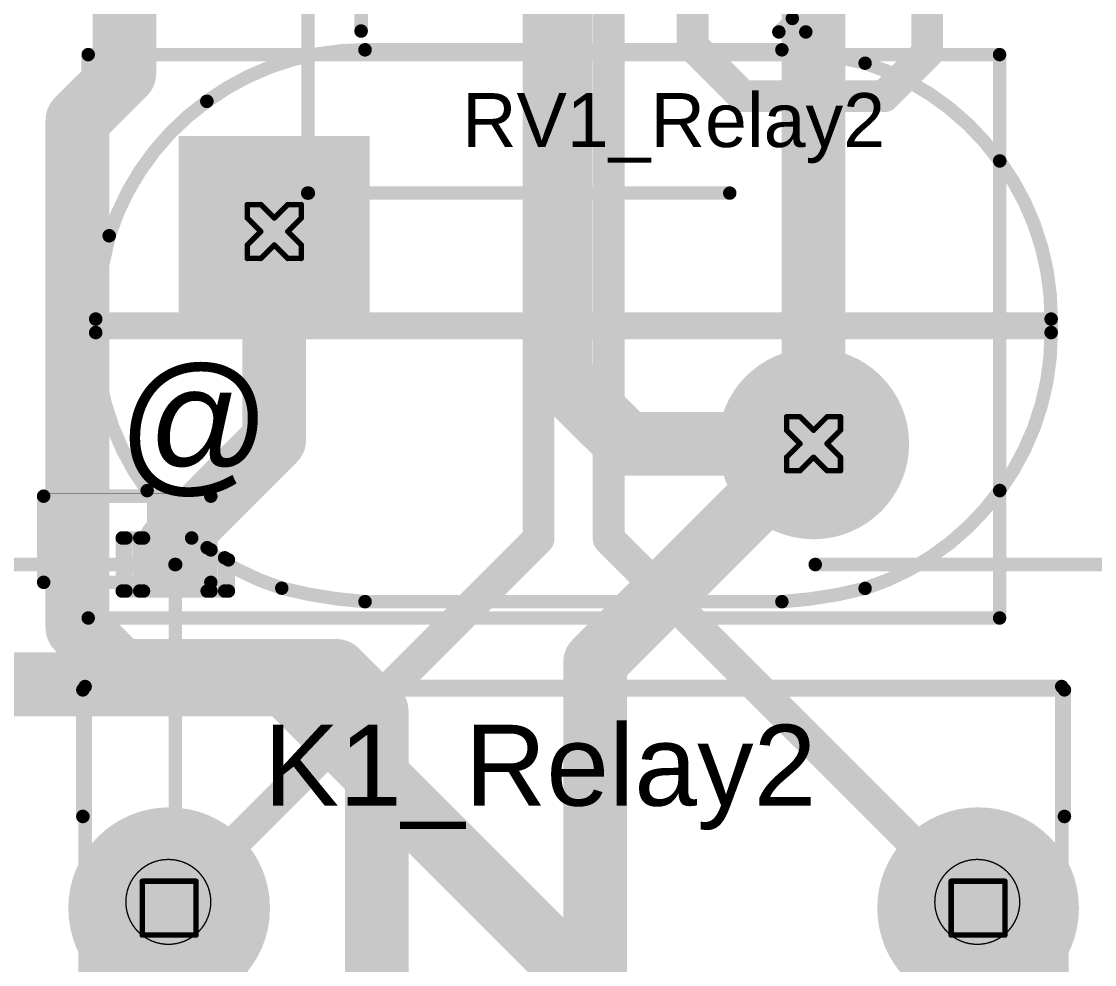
# Model space of a CAD drawing. Header units: millimetres. Extents: x -16 to 330, y -45 to 150.
# Drawn here: x 36.56 to 46.66, y -0.76 to 8.13 of the extents above; entities that cross this region are included whole.
import ezdxf

# ---------------------------------------------------------------- set-up
doc = ezdxf.new("R2010")
doc.units = ezdxf.units.MM
for name, color, linetype in [('BottomLayer', 5, 'Continuous'), ('BottomSolder', 6, 'Continuous'), ('DrillDrawing', 1, 'Continuous'), ('Mechanical1', 6, 'Continuous'), ('Mechanical13', 56, 'Continuous'), ('MidLayer1', 16, 'Continuous'), ('MidLayer2', 76, 'Continuous'), ('MultiLayer', 9, 'Continuous'), ('PadHoleLayer', 156, 'Continuous'), ('TopLayer', 1, 'Continuous'), ('TopOverlay', 2, 'Continuous'), ('TopPaste', 8, 'Continuous'), ('TopSolder', 216, 'Continuous')]:
    doc.layers.add(name, color=color, linetype=linetype)
doc.styles.add('Arial', font='arial.ttf', dxfattribs={"height": 0.2})

# ---------------------------------------------------------------- blocks, each defined once
blk = doc.blocks.new('ERZ_V07D680_10')
at = {"layer": 'BottomLayer'}
blk.add_hatch(color=5, dxfattribs=at).paths.add_polyline_path([(-3.44, 1.9), (-1.64, 1.9), (-1.64, 0.1), (-3.44, 0.1)])
h = blk.add_hatch(color=5, dxfattribs=at)
edge = h.paths.add_edge_path()
edge.add_arc((2.54, -1), 0.9, 0, 360)
at = {"layer": 'BottomSolder'}
h = blk.add_hatch(color=6, dxfattribs=at)
edge = h.paths.add_edge_path()
edge.add_arc((-2.54, 1), 0.4, 0, 360)
h = blk.add_hatch(color=6, dxfattribs=at)
edge = h.paths.add_edge_path()
edge.add_arc((2.54, -1), 0.4, 0, 360)
at = {"layer": 'MidLayer1'}
blk.add_hatch(color=16, dxfattribs=at).paths.add_polyline_path([(-3.44, 1.9), (-1.64, 1.9), (-1.64, 0.1), (-3.44, 0.1)])
h = blk.add_hatch(color=16, dxfattribs=at)
edge = h.paths.add_edge_path()
edge.add_arc((2.54, -1), 0.9, 0, 360)
at = {"layer": 'MidLayer2'}
blk.add_hatch(color=76, dxfattribs=at).paths.add_polyline_path([(-3.44, 1.9), (-1.64, 1.9), (-1.64, 0.1), (-3.44, 0.1)])
h = blk.add_hatch(color=76, dxfattribs=at)
edge = h.paths.add_edge_path()
edge.add_arc((2.54, -1), 0.9, 0, 360)
at = {"layer": 'MultiLayer'}
blk.add_hatch(color=9, dxfattribs=at).paths.add_polyline_path([(-3.44, 1.9), (-1.64, 1.9), (-1.64, 0.1), (-3.44, 0.1)])
h = blk.add_hatch(color=9, dxfattribs=at)
edge = h.paths.add_edge_path()
edge.add_arc((2.54, -1), 0.9, 0, 360)
at = {"layer": 'PadHoleLayer'}
h = blk.add_hatch(color=156, dxfattribs=at)
edge = h.paths.add_edge_path()
edge.add_arc((-2.54, 1), 0.4, 0, 360)
h = blk.add_hatch(color=156, dxfattribs=at)
edge = h.paths.add_edge_path()
edge.add_arc((2.54, -1), 0.4, 0, 360)
at = {"layer": 'TopLayer'}
blk.add_hatch(color=1, dxfattribs=at).paths.add_polyline_path([(-3.44, 1.9), (-1.64, 1.9), (-1.64, 0.1), (-3.44, 0.1)])
h = blk.add_hatch(color=1, dxfattribs=at)
edge = h.paths.add_edge_path()
edge.add_arc((2.54, -1), 0.9, 0, 360)
at = {"layer": 'TopSolder'}
h = blk.add_hatch(color=216, dxfattribs=at)
edge = h.paths.add_edge_path()
edge.add_arc((-2.54, 1), 0.4, 0, 360)
h = blk.add_hatch(color=216, dxfattribs=at)
edge = h.paths.add_edge_path()
edge.add_arc((2.54, -1), 0.4, 0, 360)
at = {"layer": 'TopOverlay', "const_width": 0.127}
for points in [[(-4.293, -2.642), (-4.293, 2.667)], [(-4.293, 2.667), (4.293, 2.667)], [(4.293, -2.642), (4.293, 2.667)], [(-4.293, -2.642), (4.293, -2.642)]]:
    blk.add_lwpolyline(points, dxfattribs=at)
at = {"layer": 'TopOverlay', "const_width": 0.0635}
for points in [[(-4.324, 2.667, 1), (-4.261, 2.667, 1)], [(-4.324, 2.667, 1), (-4.261, 2.667, 1)], [(4.261, 2.667, 1), (4.324, 2.667, 1)], [(4.261, 2.667, 1), (4.324, 2.667, 1)], [(-4.324, -2.642, 1), (-4.261, -2.642, 1)], [(-4.324, -2.642, 1), (-4.261, -2.642, 1)], [(4.261, -2.642, 1), (4.324, -2.642, 1)], [(4.261, -2.642, 1), (4.324, -2.642, 1)]]:
    blk.add_lwpolyline(points, format="xyb", close=True, dxfattribs=at)
blk = doc.blocks.new('EA2_3TNU_17')
at = {"layer": 'BottomLayer'}
h = blk.add_hatch(color=5, dxfattribs=at)
edge = h.paths.add_edge_path()
edge.add_arc((-3.81, -5.08), 0.95, 0, 360)
h = blk.add_hatch(color=5, dxfattribs=at)
edge = h.paths.add_edge_path()
edge.add_arc((3.81, -5.08), 0.95, 0, 360)
at = {"layer": 'BottomSolder'}
h = blk.add_hatch(color=6, dxfattribs=at)
edge = h.paths.add_edge_path()
edge.add_arc((-3.81, -5.08), 0.41, 0, 360)
h = blk.add_hatch(color=6, dxfattribs=at)
edge = h.paths.add_edge_path()
edge.add_arc((3.81, -5.08), 0.41, 0, 360)
at = {"layer": 'MidLayer1'}
h = blk.add_hatch(color=16, dxfattribs=at)
edge = h.paths.add_edge_path()
edge.add_arc((-3.81, -5.08), 0.95, 0, 360)
h = blk.add_hatch(color=16, dxfattribs=at)
edge = h.paths.add_edge_path()
edge.add_arc((3.81, -5.08), 0.95, 0, 360)
at = {"layer": 'MidLayer2'}
h = blk.add_hatch(color=76, dxfattribs=at)
edge = h.paths.add_edge_path()
edge.add_arc((-3.81, -5.08), 0.95, 0, 360)
h = blk.add_hatch(color=76, dxfattribs=at)
edge = h.paths.add_edge_path()
edge.add_arc((3.81, -5.08), 0.95, 0, 360)
at = {"layer": 'MultiLayer'}
h = blk.add_hatch(color=9, dxfattribs=at)
edge = h.paths.add_edge_path()
edge.add_arc((-3.81, -5.08), 0.95, 0, 360)
h = blk.add_hatch(color=9, dxfattribs=at)
edge = h.paths.add_edge_path()
edge.add_arc((3.81, -5.08), 0.95, 0, 360)
at = {"layer": 'PadHoleLayer'}
h = blk.add_hatch(color=156, dxfattribs=at)
edge = h.paths.add_edge_path()
edge.add_arc((-3.81, -5.08), 0.41, 0, 360)
h = blk.add_hatch(color=156, dxfattribs=at)
edge = h.paths.add_edge_path()
edge.add_arc((3.81, -5.08), 0.41, 0, 360)
at = {"layer": 'TopLayer'}
h = blk.add_hatch(color=1, dxfattribs=at)
edge = h.paths.add_edge_path()
edge.add_arc((-3.81, -5.08), 0.95, 0, 360)
h = blk.add_hatch(color=1, dxfattribs=at)
edge = h.paths.add_edge_path()
edge.add_arc((3.81, -5.08), 0.95, 0, 360)
at = {"layer": 'TopSolder'}
h = blk.add_hatch(color=216, dxfattribs=at)
edge = h.paths.add_edge_path()
edge.add_arc((-3.81, -5.08), 0.41, 0, 360)
h = blk.add_hatch(color=216, dxfattribs=at)
edge = h.paths.add_edge_path()
edge.add_arc((3.81, -5.08), 0.41, 0, 360)
at = {"layer": 'TopOverlay', "const_width": 0.127}
for points in [[(-4.623, -5.944), (-4.623, -7.137)], [(4.623, -5.944), (4.623, -7.137)], [(4.623, -7.137), (-4.623, -7.137)]]:
    blk.add_lwpolyline(points, dxfattribs=at)
at = {"layer": 'TopOverlay', "const_width": 0.0635}
for points in [[(-4.655, -5.944, 1), (-4.591, -5.944, 1)], [(4.591, -5.944, 1), (4.655, -5.944, 1)], [(-4.655, -7.137, 1), (-4.591, -7.137, 1)], [(-4.655, -7.137, 1), (-4.591, -7.137, 1)], [(4.591, -7.137, 1), (4.655, -7.137, 1)], [(4.591, -7.137, 1), (4.655, -7.137, 1)]]:
    blk.add_lwpolyline(points, format="xyb", close=True, dxfattribs=at)
blk = doc.blocks.new('R___0402_23')
at = {"layer": 'TopLayer'}
for points in [[(-0.699, -0.318), (-0.699, 0.318), (-0.241, 0.318), (-0.241, -0.318)], [(0.241, -0.318), (0.241, 0.318), (0.699, 0.318), (0.699, -0.318)]]:
    blk.add_hatch(color=1, dxfattribs=at).paths.add_polyline_path(points)
at = {"layer": 'TopPaste'}
for points in [[(-0.699, -0.318), (-0.699, 0.318), (-0.241, 0.318), (-0.241, -0.318)], [(0.241, -0.318), (0.241, 0.318), (0.699, 0.318), (0.699, -0.318)]]:
    blk.add_hatch(color=8, dxfattribs=at).paths.add_polyline_path(points)
at = {"layer": 'TopSolder'}
for points in [[(-0.754, -0.373), (-0.754, 0.373), (-0.186, 0.373), (-0.186, -0.373)], [(0.186, -0.373), (0.186, 0.373), (0.754, 0.373), (0.754, -0.373)]]:
    blk.add_hatch(color=216, dxfattribs=at).paths.add_polyline_path(points)
at = {"layer": 'TopOverlay'}
for points, const_width in [([(0.787, 0.406), (-0.787, 0.406)], 0.127), ([(-0.787, 0.406), (-0.787, -0.406)], 0.127), ([(0.787, 0.406), (0.787, -0.406)], 0.127), ([(0.787, -0.406), (-0.787, -0.406)], 0.127), ([(0.813, -0.432), (-0.813, -0.432)], 0.00323)]:
    blk.add_lwpolyline(points, dxfattribs=dict(at, const_width=const_width))
for points, const_width in [([(-0.819, 0.406, 1), (-0.756, 0.406, 1)], 0.0635), ([(-0.819, 0.406, 1), (-0.756, 0.406, 1)], 0.0635), ([(0.756, 0.406, 1), (0.819, 0.406, 1)], 0.0635), ([(0.756, 0.406, 1), (0.819, 0.406, 1)], 0.0635), ([(-0.819, -0.406, 1), (-0.756, -0.406, 1)], 0.0635), ([(-0.819, -0.406, 1), (-0.756, -0.406, 1)], 0.0635), ([(0.756, -0.406, 1), (0.819, -0.406, 1)], 0.0635), ([(0.756, -0.406, 1), (0.819, -0.406, 1)], 0.0635), ([(-0.814, -0.432, 1), (-0.812, -0.432, 1)], 0.00161), ([(0.812, -0.432, 1), (0.814, -0.432, 1)], 0.00161)]:
    blk.add_lwpolyline(points, format="xyb", close=True, dxfattribs=dict(at, const_width=const_width))
blk = doc.blocks.new('SOP_4_1_27_________B____2_6___64')
at = {"layer": 'TopLayer'}
for points in [[(-3.875, 1.035), (-2.375, 1.035), (-2.375, 0.235), (-3.875, 0.235)], [(2.375, 1.035), (3.875, 1.035), (3.875, 0.235), (2.375, 0.235)], [(2.375, 1.035), (3.875, 1.035), (3.875, 0.235), (2.375, 0.235)], [(-3.875, -0.235), (-2.375, -0.235), (-2.375, -1.035), (-3.875, -1.035)], [(2.375, -0.235), (3.875, -0.235), (3.875, -1.035), (2.375, -1.035)]]:
    blk.add_hatch(color=1, dxfattribs=at).paths.add_polyline_path(points)
at = {"layer": 'TopPaste'}
for points in [[(-3.875, 1.035), (-2.375, 1.035), (-2.375, 0.235), (-3.875, 0.235)], [(2.375, 1.035), (3.875, 1.035), (3.875, 0.235), (2.375, 0.235)], [(2.375, 1.035), (3.875, 1.035), (3.875, 0.235), (2.375, 0.235)], [(-3.875, -0.235), (-2.375, -0.235), (-2.375, -1.035), (-3.875, -1.035)], [(2.375, -0.235), (3.875, -0.235), (3.875, -1.035), (2.375, -1.035)]]:
    blk.add_hatch(color=8, dxfattribs=at).paths.add_polyline_path(points)
at = {"layer": 'TopSolder'}
for points in [[(-3.875, 1.035), (-2.375, 1.035), (-2.375, 0.235), (-3.875, 0.235)], [(2.375, 1.035), (3.875, 1.035), (3.875, 0.235), (2.375, 0.235)], [(2.375, 1.035), (3.875, 1.035), (3.875, 0.235), (2.375, 0.235)], [(-3.875, -0.235), (-2.375, -0.235), (-2.375, -1.035), (-3.875, -1.035)], [(2.375, -0.235), (3.875, -0.235), (3.875, -1.035), (2.375, -1.035)]]:
    blk.add_hatch(color=216, dxfattribs=at).paths.add_polyline_path(points)
at = {"layer": 'TopOverlay', "const_width": 0.127}
for points in [[(-1.778, 1.448), (2.083, 1.448)], [(-4.166, 0.762), (-4.166, 0.508)], [(-4.166, 0.762), (-4.039, 0.635)], [(-4.039, 0.635), (-4.166, 0.508)], [(-1.778, -1.448), (2.083, -1.448)]]:
    blk.add_lwpolyline(points, dxfattribs=at)
at = {"layer": 'TopOverlay', "const_width": 0.0635}
for points in [[(-1.81, 1.448, 1), (-1.746, 1.448, 1)], [(2.051, 1.448, 1), (2.115, 1.448, 1)], [(-4.197, 0.762, 1), (-4.134, 0.762, 1)], [(-4.197, 0.762, 1), (-4.134, 0.762, 1)], [(-4.07, 0.635, 1), (-4.007, 0.635, 1)], [(-4.07, 0.635, 1), (-4.007, 0.635, 1)], [(-4.197, 0.508, 1), (-4.134, 0.508, 1)], [(-4.197, 0.508, 1), (-4.134, 0.508, 1)], [(-1.81, -1.448, 1), (-1.746, -1.448, 1)], [(2.051, -1.448, 1), (2.115, -1.448, 1)]]:
    blk.add_lwpolyline(points, format="xyb", close=True, dxfattribs=at)

msp = doc.modelspace()

# ---------------------------------------------------------------- linework, layer by layer
at = {"layer": 'BottomLayer', "const_width": 0.3}
for points in [[(41.427, 3.251), (41.427, 12.294)], [(42.088, 3.251), (42.088, 11.938)], [(37.948, -0.229), (41.427, 3.251)], [(42.088, 3.251), (45.568, -0.229)]]:
    msp.add_lwpolyline(points, dxfattribs=at)
at = {"layer": 'BottomLayer', "const_width": 0.15}
for points in [[(41.352, 3.251, 1), (41.502, 3.251, 1)], [(41.352, 3.251, 1), (41.502, 3.251, 1)], [(42.013, 3.251, 1), (42.163, 3.251, 1)], [(42.013, 3.251, 1), (42.163, 3.251, 1)], [(37.873, -0.229, 1), (38.023, -0.229, 1)], [(45.493, -0.229, 1), (45.643, -0.229, 1)]]:
    msp.add_lwpolyline(points, format="xyb", close=True, dxfattribs=at)
at = {"layer": 'DrillDrawing', "const_width": 0.0508}
for points in [[(38.684, 6.274), (38.684, 6.401)], [(38.684, 6.401), (38.811, 6.401)], [(38.811, 6.401), (38.938, 6.274)], [(38.938, 6.274), (39.065, 6.401)], [(39.065, 6.401), (39.192, 6.401)], [(39.192, 6.274), (39.192, 6.401)], [(38.684, 6.274), (38.811, 6.147)], [(39.065, 6.147), (39.192, 6.274)], [(38.684, 6.02), (38.811, 6.147)], [(39.065, 6.147), (39.192, 6.02)], [(38.684, 5.893), (38.684, 6.02)], [(38.811, 5.893), (38.938, 6.02)], [(38.938, 6.02), (39.065, 5.893)], [(39.192, 5.893), (39.192, 6.02)], [(38.684, 5.893), (38.811, 5.893)], [(39.065, 5.893), (39.192, 5.893)], [(43.764, 4.274), (43.764, 4.401)], [(43.764, 4.401), (43.891, 4.401)], [(43.891, 4.401), (44.018, 4.274)], [(44.018, 4.274), (44.145, 4.401)], [(44.145, 4.401), (44.272, 4.401)], [(44.272, 4.274), (44.272, 4.401)], [(43.764, 4.274), (43.891, 4.147)], [(44.145, 4.147), (44.272, 4.274)], [(43.764, 4.02), (43.891, 4.147)], [(44.145, 4.147), (44.272, 4.02)], [(43.764, 3.893), (43.764, 4.02)], [(43.891, 3.893), (44.018, 4.02)], [(44.018, 4.02), (44.145, 3.893)], [(44.272, 3.893), (44.272, 4.02)], [(43.764, 3.893), (43.891, 3.893)], [(44.145, 3.893), (44.272, 3.893)], [(37.694, 0.025), (38.202, 0.025)], [(37.694, -0.483), (37.694, 0.025)], [(38.202, -0.483), (38.202, 0.025)], [(45.314, 0.025), (45.822, 0.025)], [(45.314, -0.483), (45.314, 0.025)], [(45.822, -0.483), (45.822, 0.025)], [(37.694, -0.483), (38.202, -0.483)], [(45.314, -0.483), (45.822, -0.483)]]:
    msp.add_lwpolyline(points, dxfattribs=at)
at = {"layer": 'DrillDrawing', "const_width": 0.0254}
for points in [[(38.671, 6.401, 1), (38.697, 6.401, 1)], [(38.671, 6.401, 1), (38.697, 6.401, 1)], [(38.798, 6.401, 1), (38.824, 6.401, 1)], [(38.798, 6.401, 1), (38.824, 6.401, 1)], [(39.052, 6.401, 1), (39.078, 6.401, 1)], [(39.052, 6.401, 1), (39.078, 6.401, 1)], [(39.179, 6.401, 1), (39.205, 6.401, 1)], [(39.179, 6.401, 1), (39.205, 6.401, 1)], [(38.671, 6.274, 1), (38.697, 6.274, 1)], [(38.671, 6.274, 1), (38.697, 6.274, 1)], [(38.925, 6.274, 1), (38.951, 6.274, 1)], [(38.925, 6.274, 1), (38.951, 6.274, 1)], [(39.179, 6.274, 1), (39.205, 6.274, 1)], [(39.179, 6.274, 1), (39.205, 6.274, 1)], [(38.798, 6.147, 1), (38.824, 6.147, 1)], [(38.798, 6.147, 1), (38.824, 6.147, 1)], [(39.052, 6.147, 1), (39.078, 6.147, 1)], [(39.052, 6.147, 1), (39.078, 6.147, 1)], [(38.671, 6.02, 1), (38.697, 6.02, 1)], [(38.671, 6.02, 1), (38.697, 6.02, 1)], [(38.925, 6.02, 1), (38.951, 6.02, 1)], [(38.925, 6.02, 1), (38.951, 6.02, 1)], [(39.179, 6.02, 1), (39.205, 6.02, 1)], [(39.179, 6.02, 1), (39.205, 6.02, 1)], [(38.671, 5.893, 1), (38.697, 5.893, 1)], [(38.671, 5.893, 1), (38.697, 5.893, 1)], [(38.798, 5.893, 1), (38.824, 5.893, 1)], [(38.798, 5.893, 1), (38.824, 5.893, 1)], [(39.052, 5.893, 1), (39.078, 5.893, 1)], [(39.052, 5.893, 1), (39.078, 5.893, 1)], [(39.179, 5.893, 1), (39.205, 5.893, 1)], [(39.179, 5.893, 1), (39.205, 5.893, 1)], [(43.751, 4.401, 1), (43.777, 4.401, 1)], [(43.751, 4.401, 1), (43.777, 4.401, 1)], [(43.878, 4.401, 1), (43.904, 4.401, 1)], [(43.878, 4.401, 1), (43.904, 4.401, 1)], [(44.132, 4.401, 1), (44.158, 4.401, 1)], [(44.132, 4.401, 1), (44.158, 4.401, 1)], [(44.259, 4.401, 1), (44.285, 4.401, 1)], [(44.259, 4.401, 1), (44.285, 4.401, 1)], [(43.751, 4.274, 1), (43.777, 4.274, 1)], [(43.751, 4.274, 1), (43.777, 4.274, 1)], [(44.005, 4.274, 1), (44.031, 4.274, 1)], [(44.005, 4.274, 1), (44.031, 4.274, 1)], [(44.259, 4.274, 1), (44.285, 4.274, 1)], [(44.259, 4.274, 1), (44.285, 4.274, 1)], [(43.878, 4.147, 1), (43.904, 4.147, 1)], [(43.878, 4.147, 1), (43.904, 4.147, 1)], [(44.132, 4.147, 1), (44.158, 4.147, 1)], [(44.132, 4.147, 1), (44.158, 4.147, 1)], [(43.751, 4.02, 1), (43.777, 4.02, 1)], [(43.751, 4.02, 1), (43.777, 4.02, 1)], [(44.005, 4.02, 1), (44.031, 4.02, 1)], [(44.005, 4.02, 1), (44.031, 4.02, 1)], [(44.259, 4.02, 1), (44.285, 4.02, 1)], [(44.259, 4.02, 1), (44.285, 4.02, 1)], [(43.751, 3.893, 1), (43.777, 3.893, 1)], [(43.751, 3.893, 1), (43.777, 3.893, 1)], [(43.878, 3.893, 1), (43.904, 3.893, 1)], [(43.878, 3.893, 1), (43.904, 3.893, 1)], [(44.132, 3.893, 1), (44.158, 3.893, 1)], [(44.132, 3.893, 1), (44.158, 3.893, 1)], [(44.259, 3.893, 1), (44.285, 3.893, 1)], [(44.259, 3.893, 1), (44.285, 3.893, 1)], [(37.681, 0.025, 1), (37.706, 0.025, 1)], [(37.681, 0.025, 1), (37.706, 0.025, 1)], [(38.189, 0.025, 1), (38.214, 0.025, 1)], [(38.189, 0.025, 1), (38.214, 0.025, 1)], [(45.301, 0.025, 1), (45.326, 0.025, 1)], [(45.301, 0.025, 1), (45.326, 0.025, 1)], [(45.809, 0.025, 1), (45.834, 0.025, 1)], [(45.809, 0.025, 1), (45.834, 0.025, 1)], [(37.681, -0.483, 1), (37.706, -0.483, 1)], [(37.681, -0.483, 1), (37.706, -0.483, 1)], [(38.189, -0.483, 1), (38.214, -0.483, 1)], [(38.189, -0.483, 1), (38.214, -0.483, 1)], [(45.301, -0.483, 1), (45.326, -0.483, 1)], [(45.301, -0.483, 1), (45.326, -0.483, 1)], [(45.809, -0.483, 1), (45.834, -0.483, 1)], [(45.809, -0.483, 1), (45.834, -0.483, 1)]]:
    msp.add_lwpolyline(points, format="xyb", close=True, dxfattribs=at)
at = {"layer": 'Mechanical1'}
for points, const_width in [([(38.34, -0.17, 1), (37.54, -0.17, 1)], 0.0127), ([(45.96, -0.17, 1), (45.16, -0.17, 1)], 0.0127), ([(37.537, -0.17, 1), (37.543, -0.17, 1)], 0.00635), ([(38.337, -0.17, 1), (38.343, -0.17, 1)], 0.00635), ([(45.157, -0.17, 1), (45.163, -0.17, 1)], 0.00635), ([(45.957, -0.17, 1), (45.963, -0.17, 1)], 0.00635)]:
    msp.add_lwpolyline(points, format="xyb", close=True, dxfattribs=dict(at, const_width=const_width))
at = {"layer": 'Mechanical13', "const_width": 0.127}
for points in [[(39.256, 6.509), (39.256, 14.454)], [(39.256, 6.509), (39.256, 14.454)], [(39.756, 8.036), (39.756, 12.009)], [(39.756, 8.036), (39.756, 12.009)], [(39.793, 7.859), (43.72, 7.859)], [(39.256, 6.509), (43.229, 6.509)], [(39.256, 6.509), (43.229, 6.509)], [(37.256, 5.322), (46.256, 5.322)], [(37.256, 5.195), (37.256, 5.322)], [(46.256, 5.195), (46.256, 5.322)], [(37.256, 5.195), (46.256, 5.195)], [(37.506, 3.259), (37.541, 3.259)], [(37.506, 2.759), (37.506, 3.259)], [(37.541, 3.259), (37.671, 3.259)], [(37.541, 2.759), (37.541, 3.259)], [(37.671, 3.259), (37.706, 3.259)], [(37.671, 2.759), (37.671, 3.259)], [(37.706, 3.259), (38.16, 3.259)], [(37.706, 2.759), (37.706, 3.259)], [(38.306, 2.759), (38.306, 3.167)], [(38.341, 2.759), (38.341, 3.147)], [(38.471, 2.759), (38.471, 3.072)], [(34.034, 3.009), (38.006, 3.009)], [(34.034, 3.009), (38.006, 3.009)], [(38.006, -4.936), (38.006, 3.009)], [(38.006, -4.936), (38.006, 3.009)], [(38.506, 2.759), (38.506, 3.053)], [(44.034, 3.009), (48.006, 3.009)], [(44.034, 3.009), (48.006, 3.009)], [(37.506, 2.759), (37.541, 2.759)], [(37.541, 2.759), (37.671, 2.759)], [(37.671, 2.759), (37.706, 2.759)], [(37.706, 2.759), (38.306, 2.759)], [(38.306, 2.759), (38.341, 2.759)], [(38.341, 2.759), (38.471, 2.759)], [(38.471, 2.759), (38.506, 2.759)], [(39.793, 2.659), (43.72, 2.659)], [(37.156, -12.341), (37.156, 1.859)], [(37.156, 1.859), (46.356, 1.859)], [(46.356, -12.341), (46.356, 1.859)]]:
    msp.add_lwpolyline(points, dxfattribs=at)
at = {"layer": 'Mechanical13'}
for points, const_width in [([(39.724, 8.036, 1), (39.788, 8.036, 1)], 0.0635), ([(39.724, 8.036, 1), (39.788, 8.036, 1)], 0.0635), ([(39.761, 7.859, 1), (39.825, 7.859, 1)], 0.0635), ([(39.761, 7.859, 1), (39.825, 7.859, 1)], 0.0635), ([(43.688, 7.859, 1), (43.751, 7.859, 1)], 0.0635), ([(43.688, 7.859, 1), (43.751, 7.859, 1)], 0.0635), ([(44.472, 7.733, 1), (44.535, 7.733, 1)], 0.0635), ([(44.472, 7.733, 1), (44.535, 7.733, 1)], 0.0635), ([(38.271, 7.374, 1), (38.335, 7.374, 1)], 0.0635), ([(38.271, 7.374, 1), (38.335, 7.374, 1)], 0.0635), ([(45.74, 6.812, 1), (45.804, 6.812, 1)], 0.0635), ([(45.74, 6.812, 1), (45.804, 6.812, 1)], 0.0635), ([(39.259, 6.509, 1), (39.253, 6.509, 1)], 0.127), ([(39.259, 6.509, 1), (39.253, 6.509, 1)], 0.127), ([(39.221, 6.509, 1), (39.285, 6.509, 1)], 0.0635), ([(39.221, 6.509, 1), (39.285, 6.509, 1)], 0.0635), ([(39.224, 6.509, 1), (39.288, 6.509, 1)], 0.0635), ([(39.224, 6.509, 1), (39.288, 6.509, 1)], 0.0635), ([(39.224, 6.509, 1), (39.288, 6.509, 1)], 0.0635), ([(39.224, 6.509, 1), (39.288, 6.509, 1)], 0.0635), ([(39.228, 6.509, 1), (39.291, 6.509, 1)], 0.0635), ([(39.228, 6.509, 1), (39.291, 6.509, 1)], 0.0635), ([(43.197, 6.509, 1), (43.26, 6.509, 1)], 0.0635), ([(43.197, 6.509, 1), (43.26, 6.509, 1)], 0.0635), ([(37.351, 6.107, 1), (37.415, 6.107, 1)], 0.0635), ([(37.351, 6.107, 1), (37.415, 6.107, 1)], 0.0635), ([(37.224, 5.322, 1), (37.288, 5.322, 1)], 0.0635), ([(37.224, 5.322, 1), (37.288, 5.322, 1)], 0.0635), ([(37.224, 5.322, 1), (37.288, 5.322, 1)], 0.0635), ([(46.224, 5.322, 1), (46.288, 5.322, 1)], 0.0635), ([(46.224, 5.322, 1), (46.288, 5.322, 1)], 0.0635), ([(46.224, 5.322, 1), (46.288, 5.322, 1)], 0.0635), ([(37.224, 5.195, 1), (37.288, 5.195, 1)], 0.0635), ([(37.224, 5.195, 1), (37.288, 5.195, 1)], 0.0635), ([(37.224, 5.195, 1), (37.288, 5.195, 1)], 0.0635), ([(46.224, 5.195, 1), (46.288, 5.195, 1)], 0.0635), ([(46.224, 5.195, 1), (46.288, 5.195, 1)], 0.0635), ([(46.224, 5.195, 1), (46.288, 5.195, 1)], 0.0635), ([(37.709, 3.705, 1), (37.772, 3.705, 1)], 0.0635), ([(37.709, 3.705, 1), (37.772, 3.705, 1)], 0.0635), ([(45.74, 3.706, 1), (45.804, 3.706, 1)], 0.0635), ([(45.74, 3.706, 1), (45.804, 3.706, 1)], 0.0635), ([(37.474, 3.259, 1), (37.538, 3.259, 1)], 0.0635), ([(37.474, 3.259, 1), (37.538, 3.259, 1)], 0.0635), ([(37.509, 3.259, 1), (37.573, 3.259, 1)], 0.0635), ([(37.509, 3.259, 1), (37.573, 3.259, 1)], 0.0635), ([(37.509, 3.259, 1), (37.573, 3.259, 1)], 0.0635), ([(37.639, 3.259, 1), (37.703, 3.259, 1)], 0.0635), ([(37.639, 3.259, 1), (37.703, 3.259, 1)], 0.0635), ([(37.639, 3.259, 1), (37.703, 3.259, 1)], 0.0635), ([(37.674, 3.259, 1), (37.738, 3.259, 1)], 0.0635), ([(37.674, 3.259, 1), (37.738, 3.259, 1)], 0.0635), ([(37.674, 3.259, 1), (37.738, 3.259, 1)], 0.0635), ([(38.128, 3.259, 1), (38.192, 3.259, 1)], 0.0635), ([(38.274, 3.167, 1), (38.338, 3.167, 1)], 0.0635), ([(38.309, 3.147, 1), (38.373, 3.147, 1)], 0.0635), ([(38.439, 3.072, 1), (38.503, 3.072, 1)], 0.0635), ([(38.009, 3.009, 1), (38.003, 3.009, 1)], 0.127), ([(38.009, 3.009, 1), (38.003, 3.009, 1)], 0.127), ([(37.971, 3.009, 1), (38.035, 3.009, 1)], 0.0635), ([(37.971, 3.009, 1), (38.035, 3.009, 1)], 0.0635), ([(37.974, 3.009, 1), (38.038, 3.009, 1)], 0.0635), ([(37.974, 3.009, 1), (38.038, 3.009, 1)], 0.0635), ([(37.974, 3.009, 1), (38.038, 3.009, 1)], 0.0635), ([(37.974, 3.009, 1), (38.038, 3.009, 1)], 0.0635), ([(37.978, 3.009, 1), (38.041, 3.009, 1)], 0.0635), ([(37.978, 3.009, 1), (38.041, 3.009, 1)], 0.0635), ([(38.474, 3.053, 1), (38.538, 3.053, 1)], 0.0635), ([(44.002, 3.009, 1), (44.066, 3.009, 1)], 0.0635), ([(44.002, 3.009, 1), (44.066, 3.009, 1)], 0.0635), ([(38.977, 2.786, 1), (39.04, 2.786, 1)], 0.0635), ([(38.977, 2.786, 1), (39.04, 2.786, 1)], 0.0635), ([(44.472, 2.784, 1), (44.535, 2.784, 1)], 0.0635), ([(44.472, 2.784, 1), (44.535, 2.784, 1)], 0.0635), ([(37.474, 2.759, 1), (37.538, 2.759, 1)], 0.0635), ([(37.474, 2.759, 1), (37.538, 2.759, 1)], 0.0635), ([(37.509, 2.759, 1), (37.573, 2.759, 1)], 0.0635), ([(37.509, 2.759, 1), (37.573, 2.759, 1)], 0.0635), ([(37.509, 2.759, 1), (37.573, 2.759, 1)], 0.0635), ([(37.639, 2.759, 1), (37.703, 2.759, 1)], 0.0635), ([(37.639, 2.759, 1), (37.703, 2.759, 1)], 0.0635), ([(37.639, 2.759, 1), (37.703, 2.759, 1)], 0.0635), ([(37.674, 2.759, 1), (37.738, 2.759, 1)], 0.0635), ([(37.674, 2.759, 1), (37.738, 2.759, 1)], 0.0635), ([(37.674, 2.759, 1), (37.738, 2.759, 1)], 0.0635), ([(38.274, 2.759, 1), (38.338, 2.759, 1)], 0.0635), ([(38.274, 2.759, 1), (38.338, 2.759, 1)], 0.0635), ([(38.274, 2.759, 1), (38.338, 2.759, 1)], 0.0635), ([(38.309, 2.759, 1), (38.373, 2.759, 1)], 0.0635), ([(38.309, 2.759, 1), (38.373, 2.759, 1)], 0.0635), ([(38.309, 2.759, 1), (38.373, 2.759, 1)], 0.0635), ([(38.439, 2.759, 1), (38.503, 2.759, 1)], 0.0635), ([(38.439, 2.759, 1), (38.503, 2.759, 1)], 0.0635), ([(38.439, 2.759, 1), (38.503, 2.759, 1)], 0.0635), ([(38.474, 2.759, 1), (38.538, 2.759, 1)], 0.0635), ([(38.474, 2.759, 1), (38.538, 2.759, 1)], 0.0635), ([(39.761, 2.659, 1), (39.825, 2.659, 1)], 0.0635), ([(39.761, 2.659, 1), (39.825, 2.659, 1)], 0.0635), ([(43.688, 2.659, 1), (43.751, 2.659, 1)], 0.0635), ([(43.688, 2.659, 1), (43.751, 2.659, 1)], 0.0635), ([(37.124, 1.859, 1), (37.188, 1.859, 1)], 0.0635), ([(37.124, 1.859, 1), (37.188, 1.859, 1)], 0.0635), ([(46.324, 1.859, 1), (46.388, 1.859, 1)], 0.0635), ([(46.324, 1.859, 1), (46.388, 1.859, 1)], 0.0635)]:
    msp.add_lwpolyline(points, format="xyb", close=True, dxfattribs=dict(at, const_width=const_width))
at = {"layer": 'Mechanical13', "const_width": 0.127}
for points in [[(38.303, 7.374, -0.159927), (39.793, 7.859)], [(43.72, 7.859, -0.047229), (44.504, 7.733)], [(44.504, 7.733, -0.160796), (45.772, 6.812)], [(37.383, 6.107, -0.161592), (38.303, 7.374)], [(45.772, 6.812, -0.160703), (46.256, 5.322)], [(37.256, 5.322, -0.045294), (37.383, 6.107)], [(37.741, 3.705, -0.159927), (37.256, 5.195)], [(46.256, 5.195, -0.160703), (45.772, 3.706)], [(39.008, 2.786, -0.161592), (37.741, 3.705)], [(45.772, 3.706, -0.160796), (44.504, 2.784)], [(39.793, 2.659, -0.045294), (39.008, 2.786)], [(44.504, 2.784, -0.047229), (43.72, 2.659)]]:
    msp.add_lwpolyline(points, format="xyb", dxfattribs=at)
at = {"layer": 'MidLayer1', "const_width": 0.6}
for points in [[(44.018, 4.147), (44.018, 10.414)], [(41.961, 2.089), (44.018, 4.147)], [(41.961, -3.554), (41.961, 2.089)]]:
    msp.add_lwpolyline(points, dxfattribs=at)
at = {"layer": 'MidLayer1', "const_width": 0.3}
for points in [[(43.868, 4.147, 1), (44.168, 4.147, 1)], [(43.868, 4.147, 1), (44.168, 4.147, 1)], [(41.811, 2.089, 1), (42.111, 2.089, 1)], [(41.811, 2.089, 1), (42.111, 2.089, 1)]]:
    msp.add_lwpolyline(points, format="xyb", close=True, dxfattribs=at)
at = {"layer": 'MidLayer2', "const_width": 0.6}
for points in [[(28.5, 1.88), (39.04, 1.88)], [(39.04, 1.88), (43.688, -2.769)]]:
    msp.add_lwpolyline(points, dxfattribs=at)
at = {"layer": 'MidLayer2', "const_width": 0.3}
msp.add_lwpolyline([(38.89, 1.88, 1), (39.19, 1.88, 1)], format="xyb", close=True, dxfattribs=at)
msp.add_lwpolyline([(38.89, 1.88, 1), (39.19, 1.88, 1)], format="xyb", close=True, dxfattribs=at)
at = {"layer": 'TopLayer'}
for points, const_width in [([(42.879, 7.896), (42.879, 11.452)], 0.3), ([(41.633, 4.772), (41.633, 8.903)], 0.6), ([(45.088, 7.826), (45.088, 9.068)], 0.3), ([(37.526, 7.637), (37.526, 8.896)], 0.6), ([(42.879, 7.896), (43.353, 7.422)], 0.3), ([(37.083, 7.195), (37.526, 7.637)], 0.6), ([(44.684, 7.422), (45.088, 7.826)], 0.3), ([(37.083, 3.247), (37.083, 7.195)], 0.6), ([(43.353, 7.422), (44.684, 7.422)], 0.3), ([(38.938, 4.185), (38.938, 6.147)], 0.6), ([(41.633, 4.772), (42.259, 4.147)], 0.6), ([(37.954, 3.2), (38.938, 4.185)], 0.6), ([(42.259, 4.147), (44.018, 4.147)], 0.6), ([(37.083, 2.414), (37.083, 3.247)], 0.6), ([(37.083, 2.414), (37.49, 2.007)], 0.6), ([(37.49, 2.007), (39.522, 2.007)], 0.6), ([(39.522, 2.007), (39.903, 1.626)], 0.6), ([(39.903, -1.676), (39.903, 1.626)], 0.6)]:
    msp.add_lwpolyline(points, dxfattribs=dict(at, const_width=const_width))
for points, const_width in [([(42.804, 7.896, 1), (42.954, 7.896, 1)], 0.15), ([(42.804, 7.896, 1), (42.954, 7.896, 1)], 0.15), ([(37.376, 7.637, 1), (37.676, 7.637, 1)], 0.3), ([(37.376, 7.637, 1), (37.676, 7.637, 1)], 0.3), ([(45.013, 7.826, 1), (45.163, 7.826, 1)], 0.15), ([(45.013, 7.826, 1), (45.163, 7.826, 1)], 0.15), ([(36.933, 7.195, 1), (37.233, 7.195, 1)], 0.3), ([(36.933, 7.195, 1), (37.233, 7.195, 1)], 0.3), ([(43.278, 7.422, 1), (43.428, 7.422, 1)], 0.15), ([(43.278, 7.422, 1), (43.428, 7.422, 1)], 0.15), ([(44.609, 7.422, 1), (44.759, 7.422, 1)], 0.15), ([(44.609, 7.422, 1), (44.759, 7.422, 1)], 0.15), ([(38.788, 6.147, 1), (39.088, 6.147, 1)], 0.3), ([(41.483, 4.772, 1), (41.783, 4.772, 1)], 0.3), ([(41.483, 4.772, 1), (41.783, 4.772, 1)], 0.3), ([(38.788, 4.185, 1), (39.088, 4.185, 1)], 0.3), ([(38.788, 4.185, 1), (39.088, 4.185, 1)], 0.3), ([(42.109, 4.147, 1), (42.409, 4.147, 1)], 0.3), ([(42.109, 4.147, 1), (42.409, 4.147, 1)], 0.3), ([(43.868, 4.147, 1), (44.168, 4.147, 1)], 0.3), ([(36.933, 3.247, 1), (37.233, 3.247, 1)], 0.3), ([(36.933, 3.247, 1), (37.233, 3.247, 1)], 0.3), ([(37.804, 3.2, 1), (38.104, 3.2, 1)], 0.3), ([(36.933, 2.414, 1), (37.233, 2.414, 1)], 0.3), ([(36.933, 2.414, 1), (37.233, 2.414, 1)], 0.3), ([(37.34, 2.007, 1), (37.64, 2.007, 1)], 0.3), ([(37.34, 2.007, 1), (37.64, 2.007, 1)], 0.3), ([(39.372, 2.007, 1), (39.672, 2.007, 1)], 0.3), ([(39.372, 2.007, 1), (39.672, 2.007, 1)], 0.3), ([(39.753, 1.626, 1), (40.053, 1.626, 1)], 0.3), ([(39.753, 1.626, 1), (40.053, 1.626, 1)], 0.3)]:
    msp.add_lwpolyline(points, format="xyb", close=True, dxfattribs=dict(at, const_width=const_width))

# ---------------------------------------------------------------- block references
for name, p, rotation in [('SOP_4_1_27_________B____2_6___64', (44.453, 12.193), 90), ('R___0402_23', (37.553, 3.247), 180), ('EA2_3TNU_17', (41.758, -5.309), 180)]:
    msp.add_blockref(name, p, dxfattribs=dict(rotation=rotation))
msp.add_blockref('ERZ_V07D680_10', (41.478, 5.147))

# ---------------------------------------------------------------- texts
at = {"layer": 'TopOverlay', "style": 'Arial'}
for s, height, p in [('RV1_Relay2', 0.508, (40.708, 6.943)), ('@', 1.016, (37.465, 3.849)), ('K1_Relay2', 0.762, (38.838, 0.737))]:
    msp.add_text(s, height=height, dxfattribs=at).set_placement(p)

doc.saveas('drawing.dxf')
